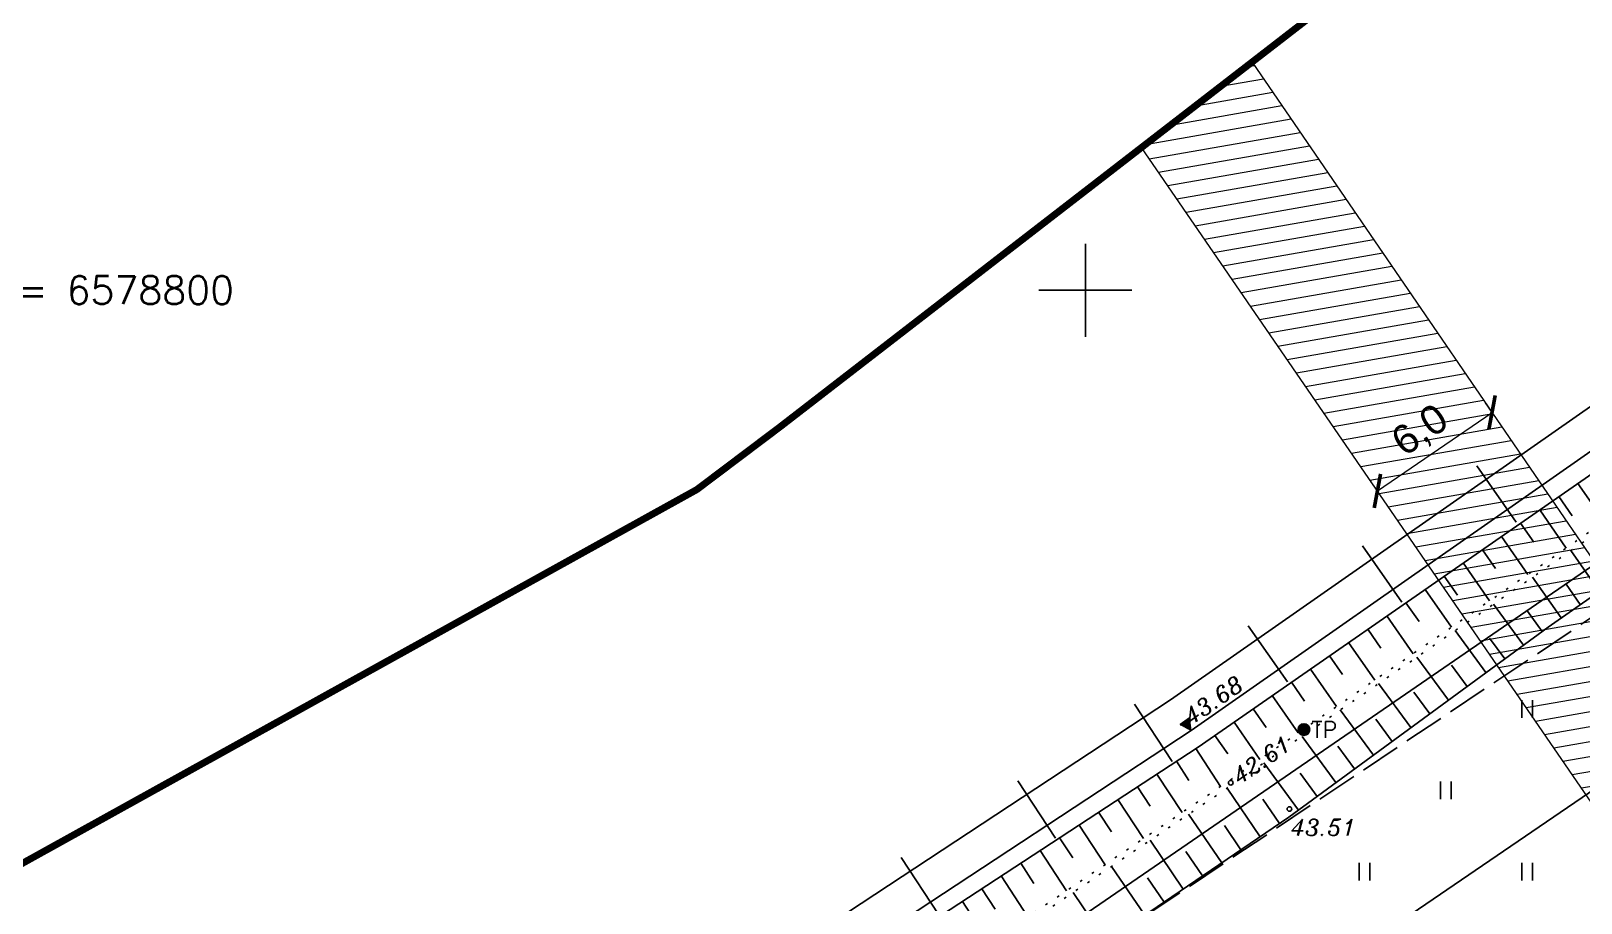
# Model space of a CAD drawing. Header units: metres. Extents: x 751 to 535790, y 161 to 6579518.
# Drawn here: x 535204.7 to 535271.3, y 6578773.7 to 6578811.1 of the extents above; entities that cross this region are included whole.
import ezdxf
from ezdxf.enums import TextEntityAlignment as Align

# ---------------------------------------------------------------- set-up
doc = ezdxf.new("R2010")
doc.units = ezdxf.units.M
for name, pattern in [('13132-geo$0$KATASTRIPIIR', [0.02, 0.01, 0.01]), ('13132-geo$0$NOLVAALL', [1.2, 0.2, -1]), ('13132-geo$0$NOLVAKRIIPS', [0.2, 0.1, 0.1]), ('13132-geo$0$NOLVAPEAL', [0.2, 0.1, 0.1]), ('13132-geo$0$RDT', [0.2, 0.1, 0.1]), ('13132-geo$0$RDTLIIPER', [0.2, 0.1, 0.1]), ('13132-geo$0$TEERADA', [4.5, 3.5, -1])]:
    doc.linetypes.add(name, pattern=pattern)
doc.layers.get('0').update_dxf_attribs({"lineweight": 9})
doc.layers.get('Defpoints').update_dxf_attribs({"lineweight": 9})
for name, color, linetype, lineweight in [('-GEODEESIA', 7, 'Continuous', 9), ('DP_DIM', 7, 'Continuous', 9), ('DP_KR-olemasolev', 36, 'Continuous', 9), ('DP_SERV-tehnovõrgud', 6, 'Continuous', 13)]:
    doc.layers.add(name, color=color, linetype=linetype, lineweight=lineweight)
for name, color, linetype in [('13132-geo$0$HALJASTUS', 7, 'Continuous'), ('13132-geo$0$korgus', 7, 'Continuous'), ('13132-geo$0$KPOHULIIN', 7, 'Continuous'), ('13132-geo$0$PIIR', 7, 'Continuous'), ('13132-geo$0$POST', 7, 'Continuous'), ('13132-geo$0$RDT', 7, 'Continuous'), ('13132-geo$0$RELJEEF', 7, 'Continuous'), ('13132-geo$0$SITRASS', 7, 'Continuous'), ('13132-geo$0$TEE', 7, 'Continuous'), ('13132-geo$0$vork', 7, 'Continuous')]:
    doc.layers.add(name, color=color, linetype=linetype)
doc.styles.add('13132-geo$0$italic', font='italic.shx')
doc.styles.add('13132-geo$0$romans', font='romans.shx', dxfattribs={"height": 0.7})
doc.styles.add('Swis Lt BT', font='swissl.ttf')
doc.linetypes.add('13132-geo$0$EP_OHL', pattern='A,10,[138,mkm.shx,S=1,R=0,X=0,Y=0],1,[138,mkm.shx,S=1,R=0,X=0,Y=0],4,[138,mkm.shx,S=1,R=180,X=0,Y=0],1,[138,mkm.shx,S=1,R=180,X=0,Y=0],15', length=31)
doc.linetypes.add('13132-geo$0$SI_KBL', pattern='A,8,-2,4,[132,mkm.shx,S=0.5,R=0,X=0,Y=0],4,-2', length=20)
doc.dimstyles.new('DP_M500', dxfattribs={"dimtxt": 1.25, "dimasz": 1.05, "dimexe": 0.5, "dimexo": 0, "dimgap": 0.3, "dimtad": 1, "dimdec": 1, "dimzin": 0, "dimtxsty": 'Swis Lt BT', "dimblk": 'ARCHTICK', "dimcen": 0.09, "dimclrd": 256, "dimclre": 256, "dimclrt": 256, "dimadec": 4, "dimazin": 0, "dimtfac": 1, "dimtdec": 1, "dimtmove": 0, "dimatfit": 2, "dimfxl": 0, "dimtolj": 1, "dimtzin": 0, "dimlwd": -1, "dimlwe": -1, "dimarcsym": 0})

# ---------------------------------------------------------------- blocks, each defined once
blk = doc.blocks.new('13132-geo$0$VKORIS')
at = {"color": 0, "linetype": 'Continuous'}
for p, q in [((0, 4), (0, -4)), ((-4, 0), (4, 0))]:
    blk.add_line(p, q, dxfattribs=at)
blk = doc.blocks.new('13132-geo$0$HEIN')
at = {"color": 0, "linetype": 'Continuous'}
for p, q in [((-0.46, 0.76), (-0.46, -0.76)), ((0.46, 0.76), (0.46, -0.76))]:
    blk.add_line(p, q, dxfattribs=at)
blk = doc.blocks.new('13132-geo$0$KBPOST')
at = {"color": 0, "linetype": 'Continuous'}
for radius in [0.5, 0.45, 0.4, 0.35, 0.3, 0.25, 0.2, 0.15, 0.1, 0.05]:
    blk.add_circle((0, 0), radius, dxfattribs=at)
at = {"color": 0, "linetype": 'Continuous', "style": '13132-geo$0$romans'}
blk.add_text('TP', height=1.4, dxfattribs=at).set_placement((0.65, -0.01), align=Align.MIDDLE_LEFT)
blk = doc.blocks.new('13132-geo$0$RTKQRG')
at = {"color": 0, "linetype": 'Continuous', "lineweight": 0}
for p, q in [((0, 0), (-0.49, 0.97)), ((0.49, 0.97), (-0.49, 0.97)), ((-0.48, 0.94), (0.21, 0.42)), ((-0.44, 0.97), (0.23, 0.46)), ((-0.42, 0.84), (0.19, 0.37)), ((-0.37, 0.74), (0.17, 0.33)), ((-0.35, 0.97), (0.26, 0.51)), ((-0.32, 0.63), (0.14, 0.28)), ((-0.27, 0.97), (0.28, 0.55)), ((-0.27, 0.53), (0.12, 0.24)), ((-0.22, 0.43), (0.1, 0.19)), ((-0.19, 0.97), (0.3, 0.6)), ((-0.17, 0.33), (0.07, 0.15)), ((-0.11, 0.97), (0.33, 0.64)), ((-0.11, 0.22), (0.05, 0.1)), ((-0.06, 0.12), (0.03, 0.05)), ((-0.02, 0.97), (0.35, 0.69)), ((-0.01, 0.02), (0, 0.01)), ((0, 0), (0.49, 0.97)), ((0.06, 0.97), (0.37, 0.73)), ((0.14, 0.97), (0.39, 0.78)), ((0.22, 0.97), (0.42, 0.83)), ((0.31, 0.97), (0.44, 0.87)), ((0.39, 0.97), (0.46, 0.92)), ((0.47, 0.97), (0.49, 0.96))]:
    blk.add_line(p, q, dxfattribs=at)
blk = doc.blocks.new('13132-geo')
at = {"layer": '13132-geo$0$korgus', "linetype": 'Continuous', "ltscale": 0.5}
for centre in [(535256.247, 6578778.825), (535258.768, 6578777.697)]:
    blk.add_circle(centre, 0.1, dxfattribs=at)
at = {"layer": '13132-geo$0$KPOHULIIN', "linetype": '13132-geo$0$EP_OHL', "ltscale": 0.5}
blk.add_lwpolyline([(535082.369, 6578675.186), (535138.832, 6578707.017), (535191, 6578736.375), (535238.852, 6578765.528), (535285.383, 6578797.482), (535328.631, 6578830.877), (535370.795, 6578867.741), (535386.562, 6578882.638)], dxfattribs=at)
at = {"layer": '13132-geo$0$PIIR', "linetype": '13132-geo$0$KATASTRIPIIR', "lineweight": 0, "ltscale": 0.5, "flags": 128}
blk.add_lwpolyline([(532578.52, 6577255.16), (532598.82, 6577218.16), (533150.96, 6577538.17), (533539.46, 6577764.43), (533548.1, 6577769.46), (533555.02, 6577773.48), (533732.64, 6577876.68), (533814.89, 6577924.47), (533901.36, 6577974.71), (533987.84, 6578024.95), (534071.05, 6578073.3), (534072.04, 6578071.64), (534161.67, 6578123.42), (534245.29, 6578171.73), (534320.1, 6578214.95), (534326.95, 6578219.28), (534536.11, 6578340.71), (534541.46, 6578331.5), (534643.93, 6578390.96), (534799.24, 6578480.5), (534813.04, 6578456.16), (534900.82, 6578505.94), (534945.38, 6578531.21), (534938.38, 6578544.41), (534981.47, 6578570.2), (535035.47, 6578600.49), (535064.34, 6578616.68), (535051.6, 6578638.9), (535116.82, 6578675.75), (535203.59, 6578724.99), (535237.09, 6578745.4), (535262.28, 6578761.78), (535283.29, 6578776.02), (535306.57, 6578793.07), (535332.94, 6578813.49), (535351.11, 6578828.43), (535360.61, 6578814.9), (535433.13, 6578912.93), (535467.57, 6578969.34), (535479, 6578983.11), (535513.98, 6579029.28), (535561.29, 6579092.49), (535630.21, 6579219.02), (535646.75, 6579264.23), (535656.62, 6579295.65), (535665.43, 6579327.15), (535677.58, 6579380.08), (535683, 6579412.43), (535693.2, 6579488.29), (535694.29, 6579496.41), (535651.63, 6579503.54), (535649.85, 6579493.9), (535649.27, 6579490.81), (535648.1, 6579477.82), (535641.8, 6579442.63), (535640.7, 6579431.48), (535638.52, 6579422.03), (535636.76, 6579414.4), (535632.03, 6579397.27), (535617.71, 6579332.52), (535608.21, 6579299.92), (535600.93, 6579275.88), (535598.75, 6579273.66), (535591.43, 6579262.16), (535585.25, 6579238.95), (535579.76, 6579218.36), (535567.03, 6579221.08), (535554.91, 6579180.93), (535561.04, 6579179.24), (535539.9, 6579139.71), (535522.83, 6579112.38), (535517.33, 6579115.59), (535509.41, 6579101.97), (535501.84, 6579088.75), (535486.83, 6579062.81), (535471.08, 6579035.5), (535454.44, 6579010.96), (535446.09, 6579012.38), (535435.31, 6578993.75), (535416.12, 6578985.34), (535404.56, 6578937.92), (535379.09, 6578914.82), (535348.48, 6578883.94), (535342.36, 6578877.8), (535316.31, 6578855.51), (535236.86, 6578794.12), (535233.29, 6578791.43), (535207.5, 6578777.14), (535178.14, 6578760.87), (535156.25, 6578748.73), (535125.02, 6578731.4), (535102.13, 6578716.6), (535075.38, 6578701.36), (535028.34, 6578676.42), (535009.57, 6578709.56), (535008.99, 6578709.23), (534938.5, 6578670.35), (534890.85, 6578643.32), (534875.77, 6578634.78), (534880, 6578627.36), (534684.5, 6578515.96), (534693.24, 6578500.93), (534632.5, 6578466.07), (534631.63, 6578459.56), (534515.83, 6578383.58), (534472.35, 6578358.66), (533785.18, 6577967.75), (533782.43, 6577966.18), (533556.42, 6577820.95), (533536.52, 6577809.47), (533532.19, 6577806.97), (533173.58, 6577599.97), (533168.38, 6577596.97), (532991.84, 6577495.07), (532599.52, 6577267.35)], close=True, dxfattribs=at)
at = {"layer": '13132-geo$0$RDT', "linetype": '13132-geo$0$RDTLIIPER', "ltscale": 0.5}
for p, q in [((535268.519, 6578790.03), (535266.83, 6578792.449)), ((535263.601, 6578786.594), (535261.911, 6578789.012)), ((535258.682, 6578783.158), (535256.993, 6578785.576)), ((535253.726, 6578779.744), (535252.105, 6578782.208)), ((535248.714, 6578776.446), (535247.092, 6578778.91)), ((535243.702, 6578773.148), (535242.08, 6578775.612))]:
    blk.add_line(p, q, dxfattribs=at)
at = {"layer": '13132-geo$0$RDT', "linetype": '13132-geo$0$RDT', "ltscale": 0.5, "flags": 128}
for points in [[(535079.857, 6578680.327), (535098.328, 6578690.755), (535130.658, 6578709.041), (535171.745, 6578732.271), (535211.051, 6578755.2), (535235.741, 6578770.599), (535253.656, 6578782.387), (535282.079, 6578802.244), (535306.064, 6578820.262), (535324.789, 6578835.255), (535354.461, 6578860.671), (535367.513, 6578872.54), (535373.826, 6578878.432), (535382.518, 6578886.762)], [(535080.302, 6578678.756), (535099.108, 6578689.373), (535131.439, 6578707.66), (535172.535, 6578730.895), (535211.871, 6578753.841), (535236.597, 6578769.263), (535254.547, 6578781.074), (535283.01, 6578800.959), (535307.036, 6578819.008), (535325.801, 6578834.033), (535355.511, 6578859.481), (535368.563, 6578871.35), (535374.876, 6578877.242), (535383.628, 6578885.63)]]:
    blk.add_lwpolyline(points, dxfattribs=at)
at = {"layer": '13132-geo$0$RELJEEF', "linetype": '13132-geo$0$NOLVAKRIIPS', "ltscale": 0.5}
for p, q in [((535271.177, 6578791.697), (535272.317, 6578790.053)), ((535270.355, 6578791.126), (535270.925, 6578790.306)), ((535269.534, 6578790.556), (535270.671, 6578788.917)), ((535268.712, 6578789.986), (535269.28, 6578789.168)), ((535267.891, 6578789.416), (535269.025, 6578787.781)), ((535266.248, 6578788.276), (535267.379, 6578786.645)), ((535267.069, 6578788.846), (535267.636, 6578788.03)), ((535272.095, 6578787.058), (535270.876, 6578788.804)), ((535265.426, 6578787.705), (535265.991, 6578786.891)), ((535270.456, 6578785.913), (535269.23, 6578787.667)), ((535264.604, 6578787.135), (535265.733, 6578785.509)), ((535271.276, 6578786.485), (535270.664, 6578787.36)), ((535263.783, 6578786.565), (535264.346, 6578785.753)), ((535268.834, 6578784.743), (535267.544, 6578786.502)), ((535262.961, 6578785.995), (535264.087, 6578784.373)), ((535269.64, 6578785.334), (535269.004, 6578786.202)), ((535262.14, 6578785.425), (535262.702, 6578784.615)), ((535267.221, 6578783.56), (535265.898, 6578785.365)), ((535268.027, 6578784.152), (535267.374, 6578785.042)), ((535260.497, 6578784.284), (535261.057, 6578783.477)), ((535261.318, 6578784.855), (535262.441, 6578783.237)), ((535259.675, 6578783.714), (535260.795, 6578782.101)), ((535265.608, 6578782.378), (535264.252, 6578784.228)), ((535266.414, 6578782.969), (535265.745, 6578783.883)), ((535258.854, 6578783.144), (535259.413, 6578782.339)), ((535263.995, 6578781.195), (535262.605, 6578783.09)), ((535258.032, 6578782.574), (535259.149, 6578780.965)), ((535264.802, 6578781.786), (535264.115, 6578782.723)), ((535257.211, 6578782.004), (535257.768, 6578781.201)), ((535262.382, 6578780.013), (535260.959, 6578781.953)), ((535256.389, 6578781.433), (535257.502, 6578779.829)), ((535263.189, 6578780.604), (535262.485, 6578781.563)), ((535254.744, 6578780.296), (535255.811, 6578778.667)), ((535255.568, 6578780.863), (535256.124, 6578780.062)), ((535260.769, 6578778.83), (535259.313, 6578780.816)), ((535261.576, 6578779.421), (535260.856, 6578780.403)), ((535253.908, 6578779.748), (535254.445, 6578778.927)), ((535259.156, 6578777.647), (535257.667, 6578779.679)), ((535253.071, 6578779.2), (535254.155, 6578777.546)), ((535259.963, 6578778.239), (535259.226, 6578779.243)), ((535252.235, 6578778.652), (535252.781, 6578777.819)), ((535257.513, 6578776.507), (535256.092, 6578778.594)), ((535251.398, 6578778.104), (535252.498, 6578776.425)), ((535258.34, 6578777.07), (535257.628, 6578778.115)), ((535249.725, 6578777.008), (535250.842, 6578775.303)), ((535250.562, 6578777.556), (535251.116, 6578776.71)), ((535255.86, 6578775.382), (535254.437, 6578777.473)), ((535256.687, 6578775.944), (535255.976, 6578776.989)), ((535248.889, 6578776.46), (535249.451, 6578775.602)), ((535254.207, 6578774.256), (535252.781, 6578776.351)), ((535248.052, 6578775.913), (535249.185, 6578774.182)), ((535255.034, 6578774.819), (535254.321, 6578775.865)), ((535247.216, 6578775.365), (535247.786, 6578774.493)), ((535252.554, 6578773.13), (535251.125, 6578775.229)), ((535246.379, 6578774.817), (535247.529, 6578773.061)), ((535253.381, 6578773.693), (535252.667, 6578774.742)), ((535244.706, 6578773.721), (535245.873, 6578771.94)), ((535245.542, 6578774.269), (535246.122, 6578773.385)), ((535250.901, 6578772.005), (535249.469, 6578774.108))]:
    blk.add_line(p, q, dxfattribs=at)
at = {"layer": '13132-geo$0$RELJEEF', "linetype": '13132-geo$0$NOLVAALL', "ltscale": 0.5, "flags": 128}
blk.add_lwpolyline([(535080.792, 6578677.44), (535083.431, 6578678.752), (535101.108, 6578687.987), (535134.437, 6578706.509), (535173.649, 6578728.665), (535184.732, 6578735.382), (535213.127, 6578751.302), (535241.213, 6578768.785), (535256.194, 6578778.926), (535283.92, 6578798.06), (535308.871, 6578817.046), (535319.76, 6578826.012), (535322.738, 6578828.529), (535325.855, 6578831.348), (535329.005, 6578833.794), (535356.885, 6578857.331), (535367.954, 6578867.922), (535368.002, 6578867.96), (535368.077, 6578867.983), (535368.162, 6578867.958), (535368.207, 6578867.887), (535368.209, 6578867.79), (535368.16, 6578867.704), (535356.964, 6578857.141), (535329.086, 6578833.603), (535325.974, 6578831.217), (535322.873, 6578828.376), (535319.866, 6578825.828), (535308.999, 6578816.867), (535284.026, 6578797.887), (535256.308, 6578778.74), (535241.299, 6578768.574), (535213.229, 6578751.127), (535184.803, 6578735.155), (535173.74, 6578728.477), (535134.527, 6578706.326), (535101.171, 6578687.787), (535088.645, 6578681.227)], dxfattribs=at)
at = {"layer": '13132-geo$0$RELJEEF', "linetype": '13132-geo$0$NOLVAPEAL', "ltscale": 0.5, "flags": 128}
blk.add_lwpolyline([(535088.645, 6578681.227), (535091.005, 6578680.191), (535103.118, 6578685.908), (535135.476, 6578705.183), (535174.663, 6578726.593), (535185.362, 6578732.852), (535214.685, 6578749.296), (535241.049, 6578765.297), (535258.744, 6578777.345), (535269.891, 6578785.518), (535283.779, 6578795.222), (535285.525, 6578796.177), (535299.089, 6578806.18), (535310.428, 6578815.599), (535321.508, 6578824.579), (535321.438, 6578825.251), (535319.564, 6578827.697), (535319.06, 6578827.821), (535307.323, 6578818.395), (535283.257, 6578800.081), (535254.844, 6578780.361), (535236.672, 6578768.459), (535212.08, 6578753.094), (535184.261, 6578736.728), (535132.025, 6578707.188), (535100.004, 6578688.997), (535081.523, 6578678.708), (535080.507, 6578678.207)], dxfattribs=at)
at = {"layer": '13132-geo$0$SITRASS', "linetype": '13132-geo$0$SI_KBL', "ltscale": 0.5, "flags": 128}
blk.add_lwpolyline([(535084.648, 6578669.742), (535103.145, 6578679.822), (535197.162, 6578732.107), (535244.821, 6578760.095), (535298.156, 6578796.482), (535308.443, 6578780.21), (535318.805, 6578788.509), (535327.907, 6578798.259), (535349.292, 6578823.259), (535364.821, 6578843.768), (535376.281, 6578857.63), (535391.897, 6578877.197)], dxfattribs=at)
at = {"layer": '13132-geo$0$TEE', "linetype": '13132-geo$0$TEERADA', "ltscale": 0.5, "flags": 128}
blk.add_lwpolyline([(535082.905, 6578671.77), (535086.32, 6578673.901), (535106.191, 6578685.689), (535119.361, 6578694.927), (535136.388, 6578703.954), (535150.654, 6578712.47), (535154.278, 6578713.576), (535181.756, 6578729.664), (535203.019, 6578741.127), (535232.157, 6578757.913), (535250.615, 6578771.791), (535275.149, 6578788.192), (535295.073, 6578802.81), (535307.252, 6578811.03), (535317.689, 6578821.074), (535338.095, 6578837.341), (535356.128, 6578851.563), (535360.494, 6578855.777), (535369.117, 6578864.736), (535373.232, 6578866.747), (535378.74, 6578871.852), (535388.057, 6578881.113)], dxfattribs=at)
at = {"layer": '13132-geo$0$HALJASTUS', "ltscale": 0.5, "xscale": 0.5, "yscale": 0.5, "zscale": 0.5}
for p in [(535269, 6578782), (535265.5, 6578778.5), (535262, 6578775), (535269, 6578775)]:
    blk.add_blockref('13132-geo$0$HEIN', p, dxfattribs=at)
at = {"layer": '13132-geo$0$korgus', "ltscale": 0.5, "xscale": 0.5, "yscale": 0.5, "zscale": 0.5, "rotation": 35.27180344703718}
blk.add_blockref('13132-geo$0$RTKQRG', (535254.547, 6578781.074), dxfattribs=at)
at = {"layer": '13132-geo$0$POST', "ltscale": 0.5, "xscale": 0.5, "yscale": 0.5, "zscale": 0.5}
blk.add_blockref('13132-geo$0$KBPOST', (535259.394, 6578781.111), dxfattribs=at)
at = {"layer": '13132-geo$0$vork', "ltscale": 0.5, "xscale": 0.5, "yscale": 0.5, "zscale": 0.5}
blk.add_blockref('13132-geo$0$VKORIS', (535250, 6578800), dxfattribs=at)
at = {"layer": '13132-geo$0$korgus', "linetype": 'Continuous', "ltscale": 0.5, "style": '13132-geo$0$italic'}
for s, rotation, p in [(' 43.68', 34.93916, (535253.738, 6578781.566)), (' 42.61', 34.86196, (535255.823, 6578779.02))]:
    blk.add_text(s, height=0.7, rotation=rotation, dxfattribs=at).set_placement(p, align=Align.TOP_LEFT)
blk.add_text(' 43.51', height=0.7, dxfattribs=at).set_placement((535258.338, 6578777.253), align=Align.TOP_LEFT)
at = {"layer": '13132-geo$0$vork', "ltscale": 0.5, "style": '13132-geo$0$romans'}
blk.add_text('X= 6578800', height=1.2, dxfattribs=at).set_placement((535203, 6578800), align=Align.MIDDLE_LEFT)
blk = doc.blocks.new('_ArchTick')
at = {"color": 0, "linetype": 'ByBlock', "const_width": 0.15}
blk.add_lwpolyline([(-0.5, -0.5), (0.5, 0.5)], dxfattribs=at)
blk = doc.blocks.new('*D83')
at = {"layer": 'Defpoints', "color": 0, "ltscale": 0.5, "transparency": 16777216}
for p in [(535267.483, 6578794.747), (535267.483, 6578794.747), (535262.554, 6578791.371)]:
    blk.add_point(p, dxfattribs=at)
at = {"layer": 'DP_DIM', "linetype": 'ByBlock', "ltscale": 0.5, "transparency": 16777216}
for p, q in [((535267.483, 6578794.747), (535267.2, 6578795.16)), ((535262.554, 6578791.371), (535267.483, 6578794.747)), ((535262.554, 6578791.371), (535262.271, 6578791.784))]:
    blk.add_line(p, q, dxfattribs=at)
at = {"layer": 'DP_DIM', "ltscale": 0.5, "transparency": 16777216, "xscale": 1.05, "yscale": 1.05, "zscale": 1.05}
for p, rotation in [((535267.483, 6578794.747), 34.40796649062865), ((535262.554, 6578791.371), 214.4079664906286)]:
    blk.add_blockref('_ArchTick', p, dxfattribs=dict(at, rotation=rotation))
at = {"layer": 'DP_DIM', "ltscale": 0.5, "transparency": 16777216, "insert": (535264.427, 6578793.922), "char_height": 1.25, "attachment_point": 5, "rotation": 34.40797, "style": 'Swis Lt BT'}
blk.add_mtext('\\A1;6,0', dxfattribs=at)

msp = doc.modelspace()

# ---------------------------------------------------------------- hatches: boundary and pattern name
at = {"layer": 'DP_SERV-tehnovõrgud'}
h = msp.add_hatch(dxfattribs=at)
h.set_pattern_fill('ANSI31', color=256, scale=0.2, angle=90)
h.set_pattern_definition([(189.9117, (535297.81996, 6578828.35483), (0.1093027, -0.625522), [])])
h.paths.add_polyline_path([(535276.336, 6578771.307), (535252.412, 6578806.137), (535257.166, 6578809.81), (535279.464, 6578777.254), (535286.702, 6578778.519), (535283.29, 6578776.02)])

# ---------------------------------------------------------------- linework, layer by layer
at = {"layer": 'DP_KR-olemasolev', "ltscale": 0.5, "const_width": 0.3, "flags": 128}
msp.add_lwpolyline([(535416.12, 6578985.34), (535404.56, 6578937.92), (535379.09, 6578914.82), (535348.48, 6578883.94), (535342.36, 6578877.8), (535316.31, 6578855.51), (535236.86, 6578794.12), (535233.29, 6578791.43), (535207.5, 6578777.14), (535178.14, 6578760.87), (535156.25, 6578748.73), (535125.02, 6578731.4), (535102.13, 6578716.6), (535075.38, 6578701.36), (535028.34, 6578676.42), (535009.57, 6578709.56), (535008.99, 6578709.23), (534938.5, 6578670.35), (534890.85, 6578643.32), (534875.77, 6578634.78), (534880, 6578627.36), (534684.5, 6578515.96), (534693.24, 6578500.93), (534632.5, 6578466.07)], dxfattribs=at)
at = {"layer": 'DP_SERV-tehnovõrgud', "ltscale": 0.5, "flags": 128}
msp.add_lwpolyline([(535276.336, 6578771.307), (535252.412, 6578806.137), (535257.166, 6578809.81), (535279.464, 6578777.254), (535286.702, 6578778.519), (535283.29, 6578776.02)], close=True, dxfattribs=at)

# ---------------------------------------------------------------- block references
at = {"layer": '-GEODEESIA', "ltscale": 0.5}
msp.add_blockref('13132-geo', (0, 0), dxfattribs=at)

# ---------------------------------------------------------------- dimensions: what is measured, and where the dimension line sits
at = {"layer": 'DP_DIM', "ltscale": 0.5}
dim = msp.add_aligned_dim(p1=(535262.554, 6578791.371), p2=(535267.483, 6578794.747), distance=0, dimstyle='DP_M500', override={"dimfxl": 0.5}, dxfattribs=at)
dim.commit()
dim.dimension.update_dxf_attribs({"geometry": '*D83', "text_midpoint": (535264.427, 6578793.922)})

doc.saveas('drawing.dxf')
